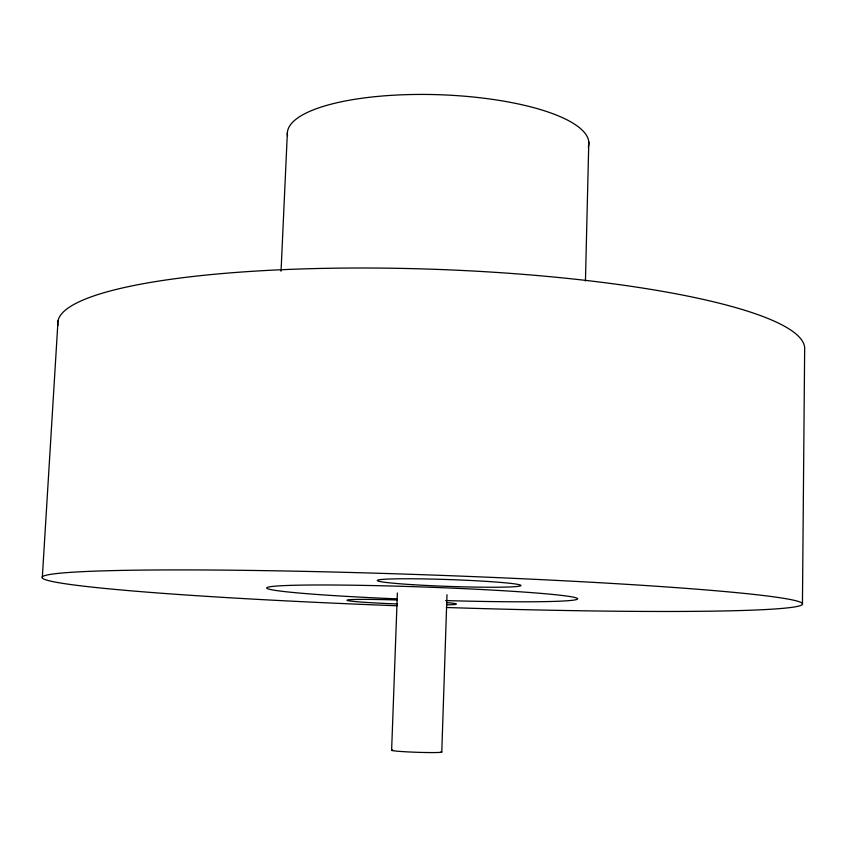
<?xml version="1.0" encoding="UTF-8"?>
<svg xmlns="http://www.w3.org/2000/svg" width="847" height="847" viewBox="0 0 847 847"><rect width="100%" height="100%" fill="white"/><g stroke="black" fill="none" stroke-linecap="round" stroke-linejoin="round"><path stroke-width="1.27" d="M802.437 604.155L804.65 349.589A373.707 66.744 2 0 0 428 269.081A373.707 66.744 2 0 0 57.914 325.492M585.446 280.971L588.803 141.904M441.774 752.072L446.994 594.7M391.621 750.283L397.381 592.995M281.045 271.209L287.366 132.661M42.35 576.923L58.03 320.632M441.033 751.723A25.103 1.122 2 0 1 416.3 752.263A25.103 1.122 2 0 1 392.595 749.997M397.381 598.882A155.742 6.437 2 0 1 292.024 585.33A155.742 6.437 2 0 1 553.155 594.488A155.742 6.437 2 0 1 445.681 600.576M287.535 135.785A150.851 43.663 2 0 1 441.012 94.79A150.851 43.663 2 0 1 588.263 147.092M397.052 605.774A380.388 15.987 2 0 1 97.574 571.047A380.388 15.987 2 0 1 747.657 593.758A380.388 15.987 2 0 1 446.38 607.5M446.591 602.588A54.706 1.98 2 0 1 446.581 604.853M397.307 603.964A54.706 1.98 2 0 1 347.005 600.205A54.706 1.98 2 0 1 397.307 600.004M412.944 584.695A71.836 3.42 2 0 0 520.947 585.446A71.836 3.42 2 0 0 413.58 578.787A71.836 3.42 2 0 0 412.944 584.695"/></g></svg>
